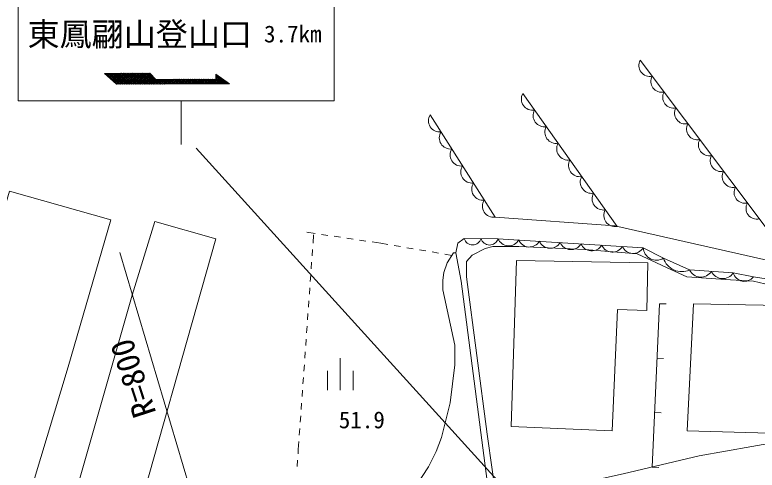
# Model space of a CAD drawing. Units: millimetres, scale not verified. Extents: x 40000 to 680000, y 20000 to 380000.
# Drawn here: x 463452 to 521320, y 304722 to 340226 of the extents above; entities that cross this region are included whole.
import ezdxf
from ezdxf.enums import TextEntityAlignment as Align

# ---------------------------------------------------------------- set-up
doc = ezdxf.new("R2010")
doc.units = ezdxf.units.MM
doc.header["$LTSCALE"] = 1000
for name, color, linetype, lineweight in [('M-BGD', 7, 'Continuous', 13), ('M-BMK-SRVR', 3, 'Continuous', 13), ('M-STR-STRC', 7, 'Continuous', 13)]:
    doc.layers.add(name, color=color, linetype=linetype, lineweight=lineweight)
doc.styles.add('ＭＳ ゴシック', font='')
doc.styles.get('ＭＳ ゴシック').set_extended_font_data('MS Gothic')

msp = doc.modelspace()

# ---------------------------------------------------------------- linework, layer by layer
at = {"layer": 'M-BGD'}
for p, q in [((512207, 336681), (524265, 320604)), ((503046, 334101), (510400, 323724)), ((495832, 332434), (500887, 324448)), ((486214, 323276), (486867, 323179)), ((486695, 322424), (486741, 323066)), ((487362, 323105), (487856, 323031)), ((488351, 322957), (488845, 322883)), ((489340, 322809), (489835, 322735)), ((490329, 322662), (490824, 322588)), ((491318, 322514), (491971, 322416)), ((491971, 322416), (492531, 322321)), ((486624, 321427), (486660, 321925)), ((493024, 322238), (493517, 322154)), ((494010, 322070), (494503, 321986)), ((494996, 321903), (495489, 321819)), ((495982, 321735), (496475, 321652)), ((496968, 321568), (497528, 321473)), ((486553, 320429), (486589, 320928)), ((486482, 319432), (486517, 319931)), ((486411, 318434), (486446, 318933)), ((486340, 317437), (486375, 317936)), ((513146, 304964), (513717, 317704)), ((513717, 317704), (514216, 317681)), ((486269, 316439), (486304, 316938)), ((486197, 315442), (486233, 315941)), ((486126, 314444), (486162, 314943)), ((486055, 313447), (486091, 313946)), ((488814, 313457), (488814, 310957)), ((513527, 313457), (514026, 313435)), ((485984, 312449), (486020, 312948)), ((485913, 311452), (485949, 311951)), ((487814, 312457), (487814, 310957)), ((489814, 312457), (489814, 310957)), ((485842, 310455), (485878, 310953)), ((485771, 309457), (485806, 309956)), ((513336, 309211), (513836, 309189)), ((485700, 308460), (485735, 308958)), ((485629, 307462), (485664, 307961)), ((485547, 306322), (485593, 306963)), ((485529, 306000), (485547, 306322)), ((485470, 305002), (485499, 305501)), ((513146, 304964), (513646, 304942))]:
    msp.add_line(p, q, dxfattribs=at)
for points in [[(456845, 305492), (463026, 326489), (470938, 324253)], [(470938, 324253), (467598, 312773), (461671, 293215), (453967, 295332), (456845, 305492)], [(524265, 320604), (510224, 323763), (500887, 324448)], [(497824, 321663), (497974, 322421), (498483, 322789), (501115, 322772), (512436, 322070), (514015, 321245), (516051, 320332), (519456, 320104), (521023, 319800)], [(511963, 321578), (507899, 321917), (502735, 322171), (500703, 322171), (500110, 322002), (499094, 321494), (498671, 320986), (498671, 319800), (500279, 307524), (501041, 302020)], [(493760, 302190), (494776, 303544), (495707, 304984), (496300, 306169), (496723, 307270), (497401, 309979), (497739, 312942), (497739, 314466), (496808, 318784), (496808, 319546), (496893, 320139), (497147, 320901), (497655, 321663), (497824, 321663), (498247, 319462), (500533, 301851)], [(511963, 321578), (514261, 320534), (515841, 319797), (519245, 319569), (521023, 319462)], [(521023, 319800), (524155, 319292), (529997, 318700), (539226, 318022), (539819, 317768)], [(521023, 319462), (522801, 319038), (526103, 318615), (539480, 317430)], [(442901, 288139), (444907, 288220), (449479, 288728), (453967, 289405), (462857, 291098), (466836, 292030), (483854, 296856), (496639, 300581), (500195, 301766), (505359, 303206), (510882, 304426), (516789, 305830), (522970, 306931), (527119, 307524)]]:
    msp.add_lwpolyline(points, dxfattribs=at)
for points in [[(472593, 318361), (466667, 297618), (470646, 296432), (471204, 298077), (472085, 297872), (479113, 322764), (474371, 324118)], [(510439, 317260), (512725, 317176), (512810, 320901), (502565, 321070), (502142, 308116), (510016, 307778)], [(516366, 317684), (525849, 317514), (525679, 315567), (522716, 315567), (522293, 307608), (515858, 307778)]]:
    msp.add_lwpolyline(points, close=True, dxfattribs=at)
for centre, radius, start, end in [((512949, 336271), 847, 151.07259, 282.6672), ((513877, 335034), 847, 151.07259, 282.6672), ((503817, 333673), 882, 150.98881, 279.66367), ((514804, 333798), 847, 151.07259, 282.6672), ((504736, 332376), 882, 150.98881, 279.66367), ((515732, 332561), 847, 151.07259, 282.6672), ((496566, 331966), 870, 147.51353, 277.15139), ((516659, 331324), 847, 151.07259, 282.6672), ((497409, 330635), 870, 147.51353, 277.15139), ((505656, 331079), 882, 150.98881, 279.66367), ((517587, 330088), 847, 151.07259, 282.6672), ((506575, 329782), 882, 150.98881, 279.66367), ((498251, 329304), 870, 147.51353, 277.15139), ((507494, 328485), 882, 150.98881, 279.66367), ((518514, 328851), 847, 151.07259, 282.6672), ((499094, 327973), 870, 147.51353, 277.15139), ((508414, 327187), 882, 150.98881, 279.66367), ((519442, 327614), 847, 151.07259, 282.6672), ((499936, 326642), 870, 147.51353, 277.15139), ((520369, 326378), 847, 151.07259, 282.6672), ((509333, 325890), 882, 150.98881, 279.66367), ((500779, 325311), 870, 147.51353, 277.15139), ((521297, 325141), 847, 151.07259, 282.6672), ((510252, 324593), 882, 150.98881, 279.66367), ((499142, 322968), 683, 195.17228, 344.06379), ((500458, 322959), 683, 195.17228, 344.06379), ((501949, 323127), 906, 203.08847, 329.81417), ((503566, 323027), 906, 203.08847, 329.81417), ((505183, 322927), 906, 203.08847, 329.81417), ((506801, 322826), 906, 203.08847, 329.81417), ((508418, 322726), 906, 203.08847, 329.81417), ((510035, 322626), 906, 203.08847, 329.81417), ((511652, 322525), 906, 203.08847, 329.81417), ((513477, 322139), 1044, 183.82648, 301.02439), ((515440, 321696), 1494, 197.57023, 294.13868), ((516934, 320752), 978, 205.41949, 326.91316), ((518637, 320638), 978, 205.41949, 326.91316), ((520313, 320332), 887, 194.88418, 323.18154)]:
    msp.add_arc(centre, radius, start, end, dxfattribs=at)
at = {"layer": 'M-BMK-SRVR'}
msp.add_line((480078, 293325), (471626, 321697), dxfattribs=at)
at = {"layer": 'M-STR-STRC'}
for p, q in [((463707, 333525), (463707, 348240)), ((488352, 333525), (488352, 348240)), ((470683, 335441), (470468, 335656)), ((470494, 335609), (470540, 335656)), ((470568, 335543), (470683, 335658)), ((471438, 334827), (470608, 335657)), ((470643, 335476), (470826, 335659)), ((470718, 335410), (470968, 335660)), ((471579, 334828), (470749, 335658)), ((470793, 335343), (471111, 335661)), ((470868, 335276), (471254, 335662)), ((471720, 334828), (470889, 335659)), ((470943, 335210), (471396, 335664)), ((471017, 335143), (471539, 335665)), ((471862, 334828), (471029, 335660)), ((471092, 335077), (471682, 335666)), ((471167, 335010), (471824, 335667)), ((472003, 334828), (471169, 335662)), ((471242, 334943), (471967, 335668)), ((472144, 334828), (471310, 335663)), ((471317, 334877), (472109, 335670)), ((471408, 334827), (472252, 335671)), ((472285, 334829), (471450, 335664)), ((471550, 334827), (472395, 335672)), ((472426, 334829), (471590, 335665)), ((471692, 334828), (472537, 335673)), ((472568, 334829), (471730, 335666)), ((471833, 334828), (472680, 335674)), ((472709, 334829), (471871, 335668)), ((471975, 334828), (472823, 335676)), ((472850, 334830), (472011, 335669)), ((472117, 334828), (472965, 335677)), ((472991, 334830), (472151, 335670)), ((472258, 334829), (473108, 335678)), ((473132, 334830), (472291, 335671)), ((472400, 334829), (473250, 335679)), ((473273, 334830), (472431, 335672)), ((472542, 334829), (473393, 335681)), ((473415, 334831), (472572, 335674)), ((472683, 334829), (473536, 335682)), ((473556, 334831), (472712, 335675)), ((472825, 334830), (473678, 335683)), ((473697, 334831), (472852, 335676)), ((472967, 334830), (473821, 335684)), ((473838, 334831), (472992, 335677)), ((473108, 334830), (473964, 335685)), ((473979, 334832), (473133, 335678)), ((474121, 334832), (473273, 335680)), ((474262, 334832), (473413, 335681)), ((474403, 334832), (473553, 335682)), ((474544, 334833), (473694, 335683)), ((474685, 334833), (473834, 335684)), ((474153, 335507), (473974, 335685)), ((473250, 334830), (474043, 335624)), ((473392, 334831), (474112, 335551)), ((473533, 334831), (474180, 335478)), ((473675, 334831), (474249, 335405)), ((473817, 334831), (474317, 335332)), ((473958, 334832), (474385, 335259)), ((474100, 334832), (474458, 335190)), ((474242, 334832), (474600, 335191)), ((474383, 334832), (474742, 335191)), ((474826, 334833), (474470, 335190)), ((474525, 334832), (474885, 335192)), ((474968, 334833), (474610, 335191)), ((474667, 334833), (475027, 335193)), ((475109, 334833), (474751, 335191)), ((474808, 334833), (475169, 335194)), ((475250, 334834), (474891, 335192)), ((474950, 334833), (475311, 335195)), ((475391, 334834), (475032, 335193)), ((475092, 334833), (475454, 335195)), ((475532, 334834), (475173, 335194)), ((475233, 334834), (475596, 335196)), ((475674, 334834), (475313, 335195)), ((475375, 334834), (475738, 335197)), ((475815, 334835), (475454, 335195)), ((475517, 334834), (475880, 335198)), ((475956, 334835), (475595, 335196)), ((475658, 334834), (476022, 335199)), ((476097, 334835), (475735, 335197)), ((475800, 334835), (476165, 335199)), ((476238, 334835), (475876, 335198)), ((475942, 334835), (476307, 335200)), ((476379, 334836), (476017, 335199)), ((476083, 334835), (476449, 335201)), ((476521, 334836), (476157, 335199)), ((476225, 334835), (476591, 335202)), ((476662, 334836), (476298, 335200)), ((476367, 334836), (476734, 335203)), ((476803, 334836), (476438, 335201)), ((476508, 334836), (476876, 335203)), ((476944, 334837), (476579, 335202)), ((476650, 334836), (477018, 335204)), ((477085, 334837), (476720, 335203)), ((476792, 334836), (477160, 335205)), ((477227, 334837), (476860, 335203)), ((476933, 334837), (477302, 335206)), ((477368, 334837), (477001, 335204)), ((477075, 334837), (477445, 335207)), ((477509, 334838), (477142, 335205)), ((477217, 334837), (477587, 335207)), ((477650, 334838), (477282, 335206)), ((477358, 334837), (477729, 335208)), ((477791, 334838), (477423, 335206)), ((477500, 334838), (477871, 335209)), ((477932, 334838), (477563, 335207)), ((477642, 334838), (478014, 335210)), ((478074, 334838), (477704, 335208)), ((477783, 334838), (478156, 335211)), ((478215, 334839), (477845, 335209)), ((477925, 334838), (478298, 335211)), ((478356, 334839), (477985, 335210)), ((478066, 334838), (478440, 335212)), ((478497, 334839), (478126, 335210)), ((478208, 334839), (478582, 335213)), ((478638, 334839), (478267, 335211)), ((478350, 334839), (478725, 335214)), ((478780, 334840), (478407, 335212)), ((478491, 334839), (478867, 335215)), ((478921, 334840), (478548, 335213)), ((478633, 334839), (479009, 335215)), ((479062, 334840), (478689, 335214)), ((478775, 334840), (479363, 335428)), ((479203, 334840), (478829, 335214)), ((478916, 334840), (479446, 335369)), ((479344, 334841), (478970, 335215)), ((479058, 334840), (479528, 335310)), ((479485, 334841), (479110, 335216)), ((479119, 335466), (479197, 335545)), ((479768, 334841), (479119, 335490)), ((479119, 335325), (479280, 335486)), ((479627, 334841), (479119, 335349)), ((479200, 334840), (479611, 335252)), ((479909, 334842), (479228, 335523)), ((479341, 334841), (479694, 335193)), ((479483, 334841), (479777, 335135)), ((479625, 334841), (479860, 335076)), ((480050, 334842), (479710, 335182)), ((479766, 334841), (479943, 335018)), ((479908, 334842), (480026, 334959)), ((480050, 334842), (480109, 334901)), ((463707, 333525), (488352, 333525)), ((476420, 330114), (476415, 333525)), ((501598, 303338), (477592, 329830))]:
    msp.add_line(p, q, dxfattribs=at)
msp.add_lwpolyline([(473985, 335686), (474450, 335190), (479119, 335216), (479119, 335600), (480191, 334842), (471372, 334827), (470442, 335655)], close=True, dxfattribs=at)

# ---------------------------------------------------------------- texts
at = {"layer": 'M-BGD', "style": 'ＭＳ ゴシック'}
msp.add_text('51.9', height=1320, dxfattribs=at).set_placement((488707, 307591), align=Align.BOTTOM_LEFT)
at = {"layer": 'M-BMK-SRVR', "style": 'ＭＳ ゴシック'}
msp.add_text('R=800', height=1833, rotation=107.904, dxfattribs=at).set_placement((473615, 308913), align=Align.MIDDLE_LEFT)
at = {"layer": 'M-STR-STRC', "style": 'ＭＳ ゴシック'}
for s, height, p in [('東鳳翩山登山口', 1833, (473189, 337251)), ('3.7km', 1320, (485121, 337678))]:
    msp.add_text(s, height=height, dxfattribs=at).set_placement(p, align=Align.BOTTOM_CENTER)

doc.saveas('drawing.dxf')
